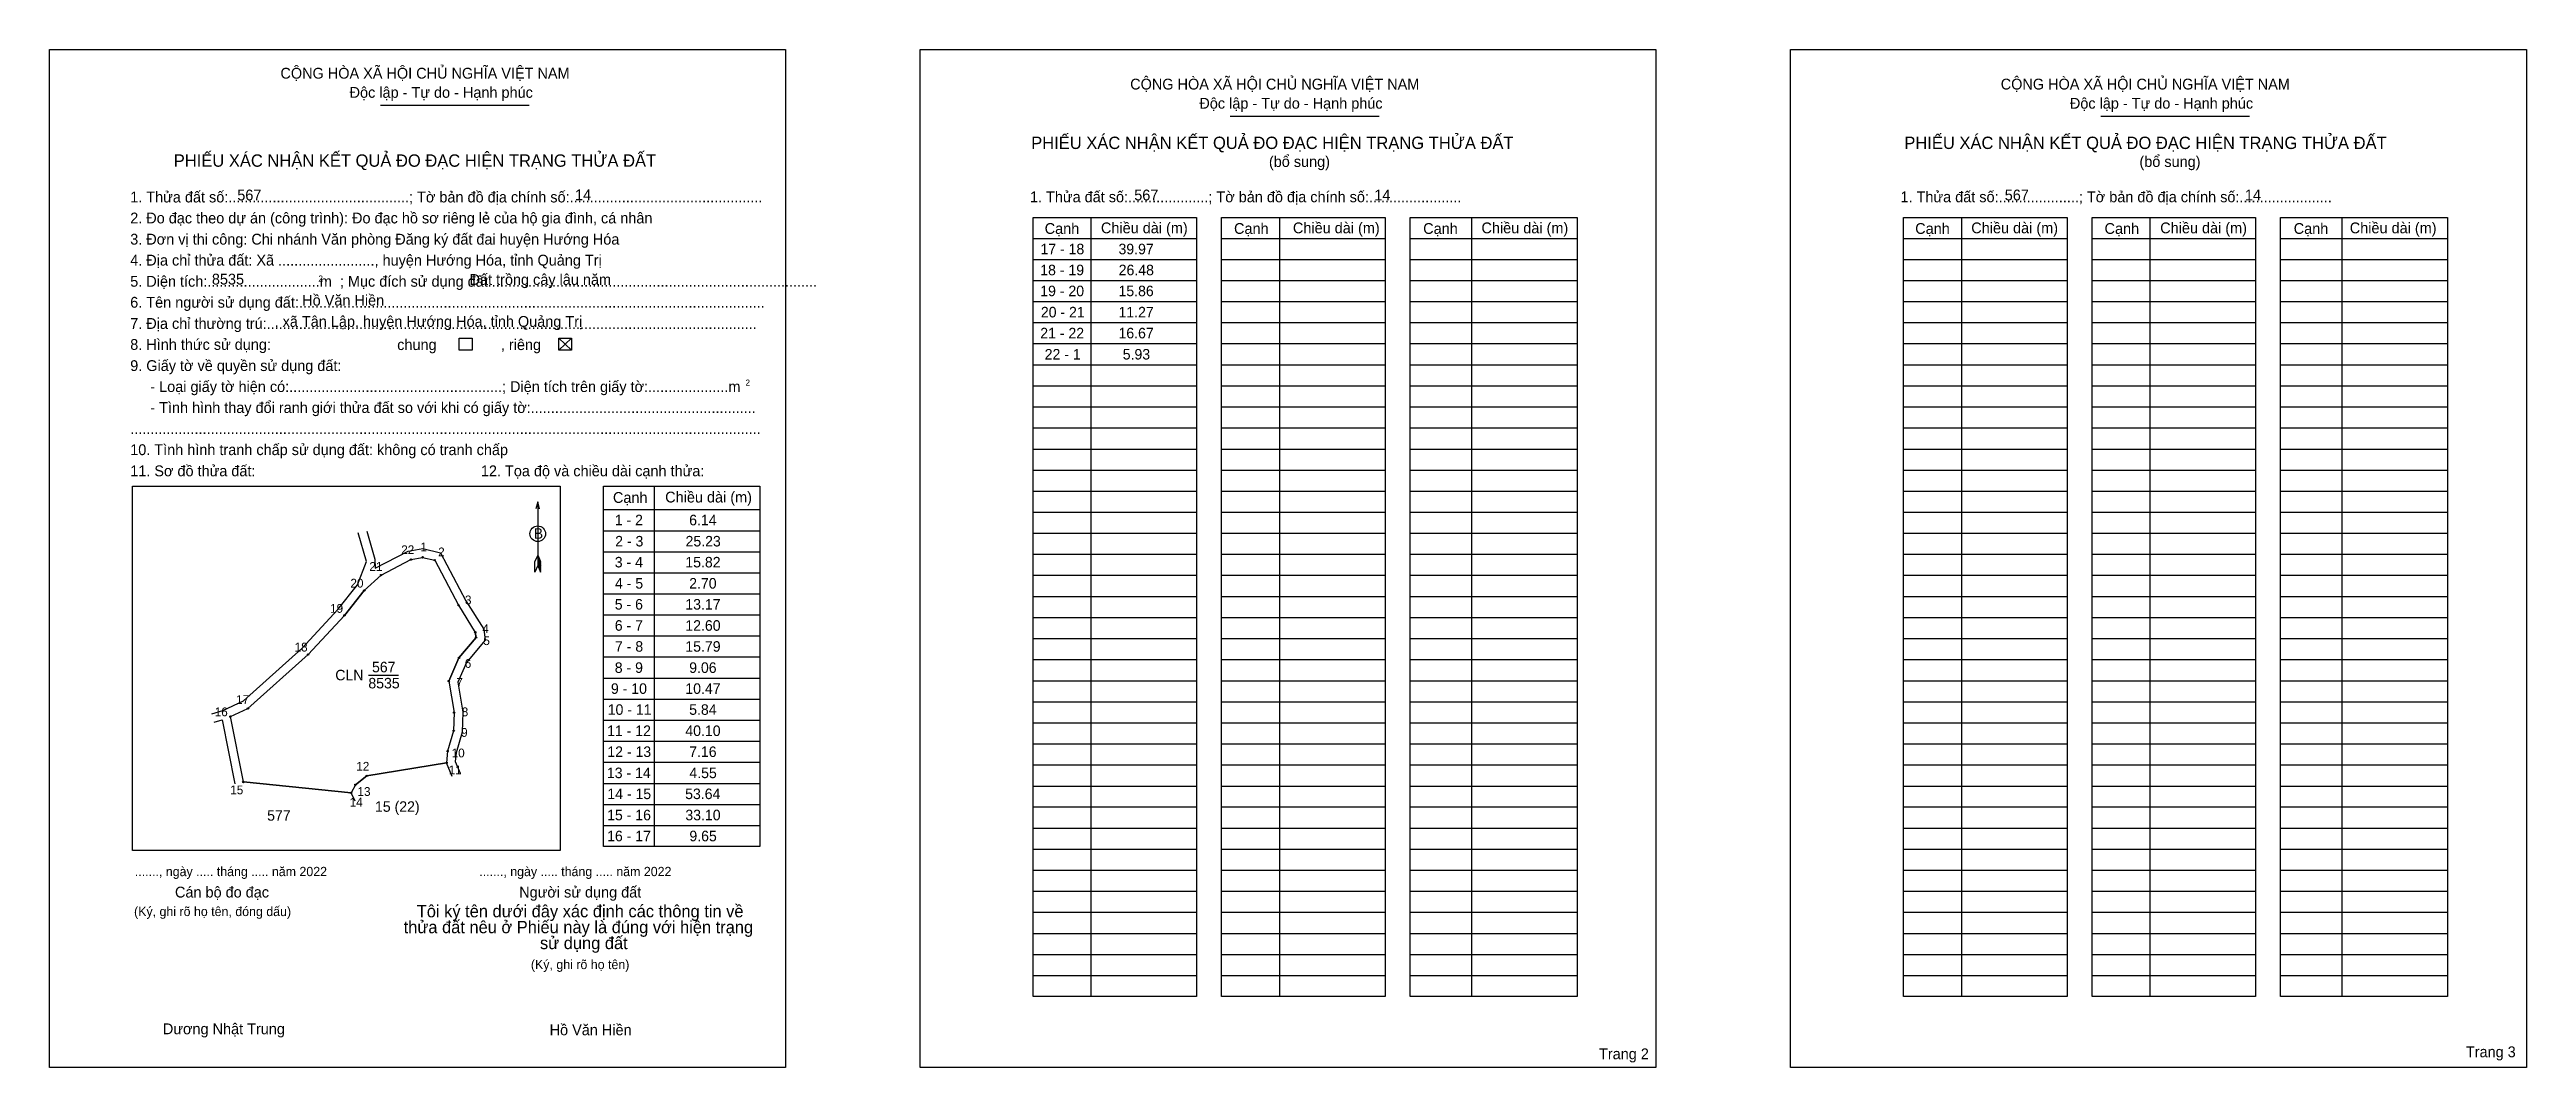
# Model space of a CAD drawing. Extents: x 548775 to 550003, y 1835886 to 1836390.
import ezdxf

# ---------------------------------------------------------------- set-up
doc = ezdxf.new("R2010")
doc.units = 0
for name, color, linetype in [('Level 1', 7, 'Continuous'), ('Level 10', 7, 'Continuous'), ('Level 11', 7, 'Continuous'), ('Level 13', 7, 'Continuous'), ('Level 2', 7, 'Continuous'), ('Level 25', 7, 'Continuous'), ('Level 48', 7, 'Continuous'), ('Level 50', 7, 'Continuous'), ('Level 52', 7, 'Continuous'), ('Level 55', 7, 'Continuous'), ('Level 6', 7, 'Continuous'), ('Level 9', 7, 'Continuous')]:
    doc.layers.add(name, color=color, linetype=linetype)

msp = doc.modelspace()

# ---------------------------------------------------------------- linework, layer by layer
at = {"layer": 'Level 1'}
for p, q in [((548774.6, 1836390.3), (548774.6, 1836390.3)), ((549206.3, 1836390.3), (549206.3, 1836390.3)), ((548938.7, 1836362.7), (549012.5, 1836362.7)), ((549360.1, 1836357.3), (549433.9, 1836357.3)), ((549791.8, 1836357.3), (549865.6, 1836357.3)), ((549262.3, 1836296.7), (549343.4, 1836296.7)), ((549291, 1836307.1), (549291, 1835920.7)), ((549355.8, 1836296.7), (549436.9, 1836296.7)), ((549384.5, 1836307.1), (549384.5, 1835920.7)), ((549449.3, 1836296.7), (549532.2, 1836296.7)), ((549479.8, 1836307.1), (549479.8, 1835920.7)), ((549694, 1836296.7), (549775.1, 1836296.7)), ((549722.7, 1836307.1), (549722.7, 1835920.7)), ((549787.5, 1836296.7), (549868.6, 1836296.7)), ((549816.2, 1836307.1), (549816.2, 1835920.7)), ((549881, 1836296.7), (549963.8, 1836296.7)), ((549911.4, 1836307.1), (549911.4, 1835920.7)), ((549262.3, 1836286.2), (549343.4, 1836286.2)), ((549355.8, 1836286.2), (549436.9, 1836286.2)), ((549449.3, 1836286.2), (549532.2, 1836286.2)), ((549694, 1836286.2), (549775.1, 1836286.2)), ((549787.5, 1836286.2), (549868.6, 1836286.2)), ((549881, 1836286.2), (549963.8, 1836286.2)), ((549262.3, 1836275.8), (549343.4, 1836275.8)), ((549355.8, 1836275.8), (549436.9, 1836275.8)), ((549449.3, 1836275.8), (549532.2, 1836275.8)), ((549694, 1836275.8), (549775.1, 1836275.8)), ((549787.5, 1836275.8), (549868.6, 1836275.8)), ((549881, 1836275.8), (549963.8, 1836275.8)), ((549262.3, 1836265.3), (549343.4, 1836265.3)), ((549355.8, 1836265.3), (549436.9, 1836265.3)), ((549449.3, 1836265.3), (549532.2, 1836265.3)), ((549694, 1836265.3), (549775.1, 1836265.3)), ((549787.5, 1836265.3), (549868.6, 1836265.3)), ((549881, 1836265.3), (549963.8, 1836265.3)), ((549027.1, 1836247.2), (549033.4, 1836241.3)), ((549027.1, 1836241.3), (549033.4, 1836247.2)), ((549262.3, 1836254.9), (549343.4, 1836254.9)), ((549355.8, 1836254.9), (549436.9, 1836254.9)), ((549449.3, 1836254.9), (549532.2, 1836254.9)), ((549694, 1836254.9), (549775.1, 1836254.9)), ((549787.5, 1836254.9), (549868.6, 1836254.9)), ((549881, 1836254.9), (549963.8, 1836254.9)), ((549262.3, 1836244.5), (549343.4, 1836244.5)), ((549355.8, 1836244.5), (549436.9, 1836244.5)), ((549449.3, 1836244.5), (549532.2, 1836244.5)), ((549694, 1836244.5), (549775.1, 1836244.5)), ((549787.5, 1836244.5), (549868.6, 1836244.5)), ((549881, 1836244.5), (549963.8, 1836244.5)), ((549262.3, 1836234), (549343.4, 1836234)), ((549262.3, 1836223.6), (549343.4, 1836223.6)), ((549355.8, 1836234), (549436.9, 1836234)), ((549355.8, 1836223.6), (549436.9, 1836223.6)), ((549449.3, 1836234), (549532.2, 1836234)), ((549449.3, 1836223.6), (549532.2, 1836223.6)), ((549694, 1836234), (549775.1, 1836234)), ((549694, 1836223.6), (549775.1, 1836223.6)), ((549787.5, 1836234), (549868.6, 1836234)), ((549787.5, 1836223.6), (549868.6, 1836223.6)), ((549881, 1836234), (549963.8, 1836234)), ((549881, 1836223.6), (549963.8, 1836223.6)), ((549262.3, 1836213.1), (549343.4, 1836213.1)), ((549355.8, 1836213.1), (549436.9, 1836213.1)), ((549449.3, 1836213.1), (549532.2, 1836213.1)), ((549694, 1836213.1), (549775.1, 1836213.1)), ((549787.5, 1836213.1), (549868.6, 1836213.1)), ((549881, 1836213.1), (549963.8, 1836213.1)), ((549262.3, 1836202.7), (549343.4, 1836202.7)), ((549355.8, 1836202.7), (549436.9, 1836202.7)), ((549449.3, 1836202.7), (549532.2, 1836202.7)), ((549694, 1836202.7), (549775.1, 1836202.7)), ((549787.5, 1836202.7), (549868.6, 1836202.7)), ((549881, 1836202.7), (549963.8, 1836202.7)), ((549262.3, 1836192.2), (549343.4, 1836192.2)), ((549355.8, 1836192.2), (549436.9, 1836192.2)), ((549449.3, 1836192.2), (549532.2, 1836192.2)), ((549694, 1836192.2), (549775.1, 1836192.2)), ((549787.5, 1836192.2), (549868.6, 1836192.2)), ((549881, 1836192.2), (549963.8, 1836192.2)), ((548815.7, 1836173.8), (548815.7, 1836173.8)), ((549074.4, 1836173.8), (549074.4, 1835995.1)), ((549262.3, 1836181.8), (549343.4, 1836181.8)), ((549355.8, 1836181.8), (549436.9, 1836181.8)), ((549449.3, 1836181.8), (549532.2, 1836181.8)), ((549694, 1836181.8), (549775.1, 1836181.8)), ((549787.5, 1836181.8), (549868.6, 1836181.8)), ((549881, 1836181.8), (549963.8, 1836181.8)), ((549016.7, 1836166), (549016.7, 1836134.4)), ((549049.3, 1836162.2), (549126.8, 1836162.2)), ((549262.3, 1836171.3), (549343.4, 1836171.3)), ((549262.3, 1836160.9), (549343.4, 1836160.9)), ((549355.8, 1836171.3), (549436.9, 1836171.3)), ((549355.8, 1836160.9), (549436.9, 1836160.9)), ((549449.3, 1836171.3), (549532.2, 1836171.3)), ((549449.3, 1836160.9), (549532.2, 1836160.9)), ((549694, 1836171.3), (549775.1, 1836171.3)), ((549694, 1836160.9), (549775.1, 1836160.9)), ((549787.5, 1836171.3), (549868.6, 1836171.3)), ((549787.5, 1836160.9), (549868.6, 1836160.9)), ((549881, 1836171.3), (549963.8, 1836171.3)), ((549881, 1836160.9), (549963.8, 1836160.9)), ((549049.3, 1836151.7), (549126.8, 1836151.7)), ((549262.3, 1836150.5), (549343.4, 1836150.5)), ((549355.8, 1836150.5), (549436.9, 1836150.5)), ((549449.3, 1836150.5), (549532.2, 1836150.5)), ((549694, 1836150.5), (549775.1, 1836150.5)), ((549787.5, 1836150.5), (549868.6, 1836150.5)), ((549881, 1836150.5), (549963.8, 1836150.5)), ((549016.7, 1836139.6), (549015.3, 1836136.4)), ((549015.3, 1836131.2), (549015.3, 1836136.4)), ((549016.7, 1836139.6), (549018, 1836136.4)), ((549016.7, 1836139.2), (549018, 1836135.9)), ((549016.7, 1836138.7), (549018, 1836135.5)), ((549016.7, 1836138.3), (549018, 1836135)), ((549016.7, 1836137.8), (549018, 1836134.5)), ((549016.7, 1836137.3), (549018, 1836134.1)), ((549016.7, 1836136.9), (549018, 1836133.6)), ((549016.7, 1836136.4), (549018, 1836133.1)), ((549016.7, 1836136), (549018, 1836132.7)), ((549018.1, 1836131.2), (549018, 1836136.4)), ((549049.3, 1836141.3), (549126.8, 1836141.3)), ((549262.3, 1836140), (549343.4, 1836140)), ((549355.8, 1836140), (549436.9, 1836140)), ((549449.3, 1836140), (549532.2, 1836140)), ((549694, 1836140), (549775.1, 1836140)), ((549787.5, 1836140), (549868.6, 1836140)), ((549881, 1836140), (549963.8, 1836140)), ((549016.7, 1836134.4), (549015.3, 1836131.2)), ((549016.7, 1836135.5), (549018, 1836132.2)), ((549016.7, 1836135.1), (549018.1, 1836131.7)), ((549016.7, 1836134.4), (549018.1, 1836131.2)), ((549049.3, 1836130.9), (549126.8, 1836130.9)), ((549262.3, 1836129.6), (549343.4, 1836129.6)), ((549355.8, 1836129.6), (549436.9, 1836129.6)), ((549449.3, 1836129.6), (549532.2, 1836129.6)), ((549694, 1836129.6), (549775.1, 1836129.6)), ((549787.5, 1836129.6), (549868.6, 1836129.6)), ((549881, 1836129.6), (549963.8, 1836129.6)), ((549049.3, 1836120.4), (549126.8, 1836120.4)), ((549262.3, 1836119.1), (549343.4, 1836119.1)), ((549355.8, 1836119.1), (549436.9, 1836119.1)), ((549449.3, 1836119.1), (549532.2, 1836119.1)), ((549694, 1836119.1), (549775.1, 1836119.1)), ((549787.5, 1836119.1), (549868.6, 1836119.1)), ((549881, 1836119.1), (549963.8, 1836119.1)), ((549049.3, 1836110), (549126.8, 1836110)), ((549049.3, 1836099.5), (549126.8, 1836099.5)), ((549262.3, 1836108.7), (549343.4, 1836108.7)), ((549355.8, 1836108.7), (549436.9, 1836108.7)), ((549449.3, 1836108.7), (549532.2, 1836108.7)), ((549694, 1836108.7), (549775.1, 1836108.7)), ((549787.5, 1836108.7), (549868.6, 1836108.7)), ((549881, 1836108.7), (549963.8, 1836108.7)), ((549049.3, 1836089.1), (549126.8, 1836089.1)), ((549262.3, 1836098.2), (549343.4, 1836098.2)), ((549262.3, 1836087.8), (549343.4, 1836087.8)), ((549355.8, 1836098.2), (549436.9, 1836098.2)), ((549355.8, 1836087.8), (549436.9, 1836087.8)), ((549449.3, 1836098.2), (549532.2, 1836098.2)), ((549449.3, 1836087.8), (549532.2, 1836087.8)), ((549694, 1836098.2), (549775.1, 1836098.2)), ((549694, 1836087.8), (549775.1, 1836087.8)), ((549787.5, 1836098.2), (549868.6, 1836098.2)), ((549787.5, 1836087.8), (549868.6, 1836087.8)), ((549881, 1836098.2), (549963.8, 1836098.2)), ((549881, 1836087.8), (549963.8, 1836087.8)), ((549049.3, 1836078.6), (549126.8, 1836078.6)), ((549262.3, 1836077.3), (549343.4, 1836077.3)), ((549355.8, 1836077.3), (549436.9, 1836077.3)), ((549449.3, 1836077.3), (549532.2, 1836077.3)), ((549694, 1836077.3), (549775.1, 1836077.3)), ((549787.5, 1836077.3), (549868.6, 1836077.3)), ((549881, 1836077.3), (549963.8, 1836077.3)), ((549049.3, 1836068.2), (549126.8, 1836068.2)), ((549262.3, 1836066.9), (549343.4, 1836066.9)), ((549355.8, 1836066.9), (549436.9, 1836066.9)), ((549449.3, 1836066.9), (549532.2, 1836066.9)), ((549694, 1836066.9), (549775.1, 1836066.9)), ((549787.5, 1836066.9), (549868.6, 1836066.9)), ((549881, 1836066.9), (549963.8, 1836066.9)), ((549049.3, 1836057.7), (549126.8, 1836057.7)), ((549262.3, 1836056.5), (549343.4, 1836056.5)), ((549355.8, 1836056.5), (549436.9, 1836056.5)), ((549449.3, 1836056.5), (549532.2, 1836056.5)), ((549694, 1836056.5), (549775.1, 1836056.5)), ((549787.5, 1836056.5), (549868.6, 1836056.5)), ((549881, 1836056.5), (549963.8, 1836056.5)), ((549049.3, 1836047.3), (549126.8, 1836047.3)), ((549262.3, 1836046), (549343.4, 1836046)), ((549355.8, 1836046), (549436.9, 1836046)), ((549449.3, 1836046), (549532.2, 1836046)), ((549694, 1836046), (549775.1, 1836046)), ((549787.5, 1836046), (549868.6, 1836046)), ((549881, 1836046), (549963.8, 1836046)), ((549049.3, 1836036.9), (549126.8, 1836036.9)), ((549049.3, 1836026.4), (549126.8, 1836026.4)), ((549262.3, 1836035.6), (549343.4, 1836035.6)), ((549355.8, 1836035.6), (549436.9, 1836035.6)), ((549449.3, 1836035.6), (549532.2, 1836035.6)), ((549694, 1836035.6), (549775.1, 1836035.6)), ((549787.5, 1836035.6), (549868.6, 1836035.6)), ((549881, 1836035.6), (549963.8, 1836035.6)), ((549049.3, 1836016), (549126.8, 1836016)), ((549262.3, 1836025.1), (549343.4, 1836025.1)), ((549262.3, 1836014.7), (549343.4, 1836014.7)), ((549355.8, 1836025.1), (549436.9, 1836025.1)), ((549355.8, 1836014.7), (549436.9, 1836014.7)), ((549449.3, 1836025.1), (549532.2, 1836025.1)), ((549449.3, 1836014.7), (549532.2, 1836014.7)), ((549694, 1836025.1), (549775.1, 1836025.1)), ((549694, 1836014.7), (549775.1, 1836014.7)), ((549787.5, 1836025.1), (549868.6, 1836025.1)), ((549787.5, 1836014.7), (549868.6, 1836014.7)), ((549881, 1836025.1), (549963.8, 1836025.1)), ((549881, 1836014.7), (549963.8, 1836014.7)), ((549049.3, 1836005.5), (549126.8, 1836005.5)), ((549262.3, 1836004.2), (549343.4, 1836004.2)), ((549355.8, 1836004.2), (549436.9, 1836004.2)), ((549449.3, 1836004.2), (549532.2, 1836004.2)), ((549694, 1836004.2), (549775.1, 1836004.2)), ((549787.5, 1836004.2), (549868.6, 1836004.2)), ((549881, 1836004.2), (549963.8, 1836004.2)), ((549027.8, 1835993.1), (549027.8, 1835993.1)), ((549262.3, 1835993.8), (549343.4, 1835993.8)), ((549355.8, 1835993.8), (549436.9, 1835993.8)), ((549449.3, 1835993.8), (549532.2, 1835993.8)), ((549694, 1835993.8), (549775.1, 1835993.8)), ((549787.5, 1835993.8), (549868.6, 1835993.8)), ((549881, 1835993.8), (549963.8, 1835993.8)), ((549262.3, 1835983.3), (549343.4, 1835983.3)), ((549355.8, 1835983.3), (549436.9, 1835983.3)), ((549449.3, 1835983.3), (549532.2, 1835983.3)), ((549694, 1835983.3), (549775.1, 1835983.3)), ((549787.5, 1835983.3), (549868.6, 1835983.3)), ((549881, 1835983.3), (549963.8, 1835983.3)), ((549262.3, 1835972.9), (549343.4, 1835972.9)), ((549355.8, 1835972.9), (549436.9, 1835972.9)), ((549449.3, 1835972.9), (549532.2, 1835972.9)), ((549694, 1835972.9), (549775.1, 1835972.9)), ((549787.5, 1835972.9), (549868.6, 1835972.9)), ((549881, 1835972.9), (549963.8, 1835972.9)), ((549262.3, 1835962.5), (549343.4, 1835962.5)), ((549262.3, 1835952), (549343.4, 1835952)), ((549355.8, 1835962.5), (549436.9, 1835962.5)), ((549355.8, 1835952), (549436.9, 1835952)), ((549449.3, 1835962.5), (549532.2, 1835962.5)), ((549449.3, 1835952), (549532.2, 1835952)), ((549694, 1835962.5), (549775.1, 1835962.5)), ((549694, 1835952), (549775.1, 1835952)), ((549787.5, 1835962.5), (549868.6, 1835962.5)), ((549787.5, 1835952), (549868.6, 1835952)), ((549881, 1835962.5), (549963.8, 1835962.5)), ((549881, 1835952), (549963.8, 1835952)), ((549262.3, 1835941.6), (549343.4, 1835941.6)), ((549355.8, 1835941.6), (549436.9, 1835941.6)), ((549449.3, 1835941.6), (549532.2, 1835941.6)), ((549694, 1835941.6), (549775.1, 1835941.6)), ((549787.5, 1835941.6), (549868.6, 1835941.6)), ((549881, 1835941.6), (549963.8, 1835941.6)), ((549262.3, 1835931.1), (549343.4, 1835931.1)), ((549355.8, 1835931.1), (549436.9, 1835931.1)), ((549449.3, 1835931.1), (549532.2, 1835931.1)), ((549694, 1835931.1), (549775.1, 1835931.1)), ((549787.5, 1835931.1), (549868.6, 1835931.1)), ((549881, 1835931.1), (549963.8, 1835931.1)), ((549139.6, 1835885.5), (549139.6, 1835885.5)), ((549571.2, 1835885.5), (549571.2, 1835885.5))]:
    msp.add_line(p, q, dxfattribs=at)
for points in [[(549262.3, 1836307.1), (549343.4, 1836307.1), (549343.4, 1835920.7), (549262.3, 1835920.7)], [(549355.8, 1836307.1), (549436.9, 1836307.1), (549436.9, 1835920.7), (549355.8, 1835920.7)], [(549449.3, 1836307.1), (549532.2, 1836307.1), (549532.2, 1835920.7), (549449.3, 1835920.7)], [(549694, 1836307.1), (549775.1, 1836307.1), (549775.1, 1835920.7), (549694, 1835920.7)], [(549787.5, 1836307.1), (549868.6, 1836307.1), (549868.6, 1835920.7), (549787.5, 1835920.7)], [(549881, 1836307.1), (549963.8, 1836307.1), (549963.8, 1835920.7), (549881, 1835920.7)], [(548815.7, 1836173.8), (549027.8, 1836173.8), (549027.8, 1835993.1), (548815.7, 1835993.1)], [(549049.3, 1836173.8), (549126.8, 1836173.8), (549126.8, 1835995.1), (549049.3, 1835995.1)]]:
    msp.add_lwpolyline(points, close=True, dxfattribs=at)
msp.add_lwpolyline([(549017.6, 1836162.6), (549016.7, 1836166), (549015.8, 1836162.6)], dxfattribs=at)
msp.add_circle((549016.7, 1836150.2), 3.86, dxfattribs=at)
at = {"layer": 'Level 10'}
msp.add_lwpolyline([(548972, 1836042.4), (548971.5, 1836036.6), (548931.9, 1836030.1), (548926.3, 1836025.7), (548924.1, 1836021.7), (548870.7, 1836027.1), (548864.3, 1836059.5), (548873, 1836063.6), (548902.8, 1836090.3), (548920.8, 1836109.7), (548930.7, 1836122.1), (548939, 1836129.7), (548953.8, 1836137.4), (548959.6, 1836138.5), (548965.6, 1836137.1), (548977.4, 1836114.8), (548985.7, 1836101.3), (548986.1, 1836098.7), (548977.6, 1836088.6), (548972.6, 1836077.1), (548975.2, 1836061.5), (548975, 1836052.5)], close=True, dxfattribs=at)
at = {"layer": 'Level 11'}
for centre in [(548953.8, 1836137.4), (548959.6, 1836138.5), (548965.6, 1836137.1), (548939, 1836129.7), (548930.7, 1836122.1), (548977.4, 1836114.8), (548920.8, 1836109.7), (548985.7, 1836101.3), (548902.8, 1836090.3), (548977.6, 1836088.6), (548986.1, 1836098.7), (548972.6, 1836077.1), (548873, 1836063.6), (548864.3, 1836059.5), (548975, 1836052.5), (548975.2, 1836061.5), (548972, 1836042.4), (548972, 1836042.4), (548870.7, 1836027.1), (548926.3, 1836025.7), (548931.9, 1836030.1), (548971.5, 1836036.6), (548924.1, 1836021.7)]:
    msp.add_circle(centre, 0.348, dxfattribs=at)
at = {"layer": 'Level 2'}
for points in [[(548774.6, 1836390.3), (549139.6, 1836390.3), (549139.6, 1835885.5), (548774.6, 1835885.5)], [(549206.3, 1836390.3), (549571.2, 1836390.3), (549571.2, 1835885.5), (549206.3, 1835885.5)], [(549637.9, 1836390.3), (550002.9, 1836390.3), (550002.9, 1835885.5), (549637.9, 1835885.5)]]:
    msp.add_lwpolyline(points, close=True, dxfattribs=at)
at = {"layer": 'Level 25'}
for p, q in [((548939, 1836129.7), (548930.7, 1836122.1)), ((548930.7, 1836122.1), (548920.8, 1836109.7)), ((548986.1, 1836098.7), (548985.7, 1836101.3)), ((548972.6, 1836077.1), (548977.6, 1836088.6)), ((548977.6, 1836088.6), (548986.1, 1836098.7)), ((548870.7, 1836027.1), (548924.1, 1836021.7)), ((548926.3, 1836025.7), (548931.9, 1836030.1)), ((548931.9, 1836030.1), (548971.5, 1836036.6))]:
    msp.add_line(p, q, dxfattribs=at)
at = {"layer": 'Level 50'}
for points in [[(548977.8, 1836247.2), (548984.1, 1836247.2), (548984.1, 1836241.3), (548977.8, 1836241.3)], [(549027.1, 1836247.2), (549033.4, 1836247.2), (549033.4, 1836241.3), (549027.1, 1836241.3)]]:
    msp.add_lwpolyline(points, close=True, dxfattribs=at)
at = {"layer": 'Level 9'}
for p, q in [((548931.8, 1836136.4), (548927.7, 1836150.7)), ((548931.9, 1836151.4), (548935.9, 1836137.6)), ((548927.3, 1836124.8), (548931.8, 1836136.4)), ((548935.9, 1836137.6), (548936.1, 1836133.1)), ((548936.1, 1836133.1), (548952.4, 1836141.5)), ((548952.4, 1836141.5), (548959.7, 1836142.9)), ((548959.7, 1836142.9), (548968.5, 1836140.8)), ((548968.5, 1836140.8), (548981.1, 1836116.9)), ((548917.6, 1836112.6), (548927.3, 1836124.8)), ((548899.7, 1836093.3), (548917.6, 1836112.6)), ((548981.1, 1836116.9), (548989.9, 1836102.8)), ((548989.9, 1836102.8), (548990.7, 1836097.4)), ((548870.8, 1836067.4), (548899.7, 1836093.3)), ((548990.7, 1836097.4), (548981.3, 1836086.3)), ((548932.7, 1836080.1), (548947.6, 1836080.1)), ((548981.3, 1836086.3), (548977, 1836076.6)), ((548977, 1836076.6), (548979.5, 1836061.8)), ((548855, 1836060.9), (548860.6, 1836062.6)), ((548860.6, 1836062.6), (548870.8, 1836067.4)), ((548856.2, 1836056.8), (548860.2, 1836058)), ((548860.2, 1836058), (548866.5, 1836026.2)), ((548979.3, 1836051.8), (548976.2, 1836041.6)), ((548979.5, 1836061.8), (548979.3, 1836051.8)), ((548976.2, 1836041.6), (548975.8, 1836037.3)), ((548974.3, 1836029.8), (548971.5, 1836036.6)), ((548975.8, 1836037.3), (548978.3, 1836031.4)), ((548926.1, 1836017.6), (548924.1, 1836021.7))]:
    msp.add_line(p, q, dxfattribs=at)

# ---------------------------------------------------------------- texts
at = {"layer": 'Level 1'}
for s, height, p in [('CỘNG HÒA XÃ HỘI CHỦ NGHĨA VIỆT NAM', 5.361, (548889.1, 1836375.9)), ('Độc lập - Tự do - Hạnh phúc', 5.361, (548923.4, 1836366.4)), ('CỘNG HÒA XÃ HỘI CHỦ NGHĨA VIỆT NAM', 5.361, (549310.5, 1836370.5)), ('CỘNG HÒA XÃ HỘI CHỦ NGHĨA VIỆT NAM', 5.361, (549742.2, 1836370.5)), ('Độc lập - Tự do - Hạnh phúc', 5.361, (549344.8, 1836361)), ('Độc lập - Tự do - Hạnh phúc', 5.361, (549776.5, 1836361)), ('PHIẾU XÁC NHẬN KẾT QUẢ ĐO ĐẠC HIỆN TRẠNG THỬA ĐẤT', 6.128, (549261.4, 1836341)), ('PHIẾU XÁC NHẬN KẾT QUẢ ĐO ĐẠC HIỆN TRẠNG THỬA ĐẤT', 6.128, (549694.4, 1836341)), ('PHIẾU XÁC NHẬN KẾT QUẢ ĐO ĐẠC HIỆN TRẠNG THỬA ĐẤT', 6.128, (548836.2, 1836332.2)), ('(bổ sung)', 5.36, (549379.3, 1836332.1)), ('(bổ sung)', 5.36, (549811, 1836332.1)), ('1. Thửa đất số:.............................................; Tờ bản đồ địa chính số:................................................', 5.3611, (548814.6, 1836314.5)), ('1. Thửa đất số:....................; Tờ bản đồ địa chính số:.......................', 5.361, (549260.8, 1836314.6)), ('1. Thửa đất số:....................; Tờ bản đồ địa chính số:.......................', 5.361, (549692.5, 1836314.6)), ('2. Đo đạc theo dự án (công trình): Đo đạc hồ sơ riêng lẻ của hộ gia đình, cá nhân', 5.361, (548814.6, 1836304.1)), ('3. Đơn vị thi công: Chi nhánh Văn phòng Đăng ký đất đai huyện Hướng Hóa', 5.361, (548814.6, 1836293.6)), ('Cạnh', 5.36, (549268.1, 1836298.9)), ('Chiều dài (m)', 5.361, (549296, 1836299.2)), ('Cạnh', 5.36, (549362, 1836298.9)), ('Chiều dài (m)', 5.361, (549391.2, 1836299.2)), ('Cạnh', 5.36, (549455.8, 1836298.9)), ('Chiều dài (m)', 5.361, (549484.7, 1836299.2)), ('Cạnh', 5.36, (549699.8, 1836298.9)), ('Chiều dài (m)', 5.361, (549727.6, 1836299.2)), ('Cạnh', 5.36, (549793.7, 1836298.9)), ('Chiều dài (m)', 5.361, (549821.3, 1836299.2)), ('Cạnh', 5.36, (549887.5, 1836298.9)), ('Chiều dài (m)', 5.361, (549915.3, 1836299.2)), ('4. Địa chỉ thửa đất: Xã ........................, huyện Hướng Hóa, tỉnh Quảng Trị', 5.361, (548814.6, 1836283.2)), ('5. Diện tích:............................m  ; Mục đích sử dụng đất:.................................................................................', 5.3611, (548814.6, 1836272.7)), ('2', 3.06, (548907.9, 1836275.2)), ('6. Tên người sử dụng đất:....................................................................................................................', 5.3611, (548814.6, 1836262.3)), ('7. Địa chỉ thường trú:..........................................................................................................................', 5.3611, (548814.6, 1836251.8)), ('chung                , riêng', 5.361, (548947, 1836241.3)), ('9. Giấy tờ về quyền sử dụng đất:', 5.361, (548814.6, 1836230.9)), ('     - Loại giấy tờ hiện có:.....................................................; Diện tích trên giấy tờ:....................m', 5.3611, (548814.6, 1836220.5)), ('2', 3.06, (549119.7, 1836223.6)), ('     - Tình hình thay đổi ranh giới thửa đất so với khi có giấy tờ:........................................................', 5.3611, (548814.6, 1836210.1)), ('.............................................................................................................................................................', 5.3611, (548814.6, 1836199.6)), ('10. Tình hình tranh chấp sử dụng đất: không có tranh chấp', 5.361, (548814.6, 1836189.2)), ('11. Sơ đồ thửa đất:', 5.361, (548814.6, 1836178.7)), ('12. Tọa độ và chiều dài cạnh thửa:', 5.361, (548988.5, 1836178.7)), ('Cạnh', 5.36, (549054, 1836165.5)), ('Chiều dài (m)', 5.361, (549079.9, 1836165.7)), ('B', 5.22, (549014.7, 1836147.7)), ('......., ngày ..... tháng ..... năm 2022', 4.595, (548816.9, 1835980.4)), ('......., ngày ..... tháng ..... năm 2022', 4.595, (548987.7, 1835980.4)), ('(Ký, ghi rõ họ tên, đóng dấu)', 4.595, (548816.5, 1835960.6)), ('Cán bộ đo đạc', 5.361, (548836.8, 1835969.8)), ('Tôi ký tên dưới đây xác định các thông tin về', 6.092, (548956.7, 1835960)), ('Người sử dụng đất', 5.361, (549007.5, 1835969.8)), ('thửa đất nêu ở Phiếu này là đúng với hiện trạng', 6.092, (548950.2, 1835952.1)), ('sử dụng đất', 6.092, (549017.8, 1835944.2)), ('(Ký, ghi rõ họ tên)', 4.595, (549013.3, 1835934.3)), ('Dương Nhật Trung', 5.361, (548830.8, 1835902)), ('Trang 2', 5.36, (549543, 1835889.6)), ('Trang 3', 5.36, (549972.9, 1835890.6))]:
    msp.add_text(s, height=height, dxfattribs=at).set_placement(p)
at = {"layer": 'Level 13'}
for s, p in [('567', (548934.5, 1836081.5)), ('CLN', (548916.3, 1836077.5)), ('8535', (548932.7, 1836073.5))]:
    msp.add_text(s, height=5.22, dxfattribs=at).set_placement(p)
at = {"layer": 'Level 48'}
msp.add_text('8. Hình thức sử dụng:', height=5.361, dxfattribs=at).set_placement((548814.6, 1836241.4))
at = {"layer": 'Level 52'}
for s, p in [('18 - 19', (549265.9, 1836278.4)), ('17 - 18', (549266, 1836288.8)), ('39.97', (549304.7, 1836288.8)), ('26.48', (549304.8, 1836278.4)), ('19 - 20', (549265.9, 1836268)), ('15.86', (549304.7, 1836268)), ('20 - 21', (549266.2, 1836257.5)), ('11.27', (549304.7, 1836257.5)), ('21 - 22', (549265.9, 1836247.1)), ('16.67', (549304.7, 1836247.1)), ('22 - 1', (549268.1, 1836236.6)), ('5.93', (549306.8, 1836236.6)), ('2 - 3', (549055.1, 1836143.9)), ('1 - 2', (549054.9, 1836154.4)), ('25.23', (549090, 1836143.9)), ('6.14', (549091.8, 1836154.4)), ('3 - 4', (549054.9, 1836133.5)), ('15.82', (549089.9, 1836133.5)), ('4 - 5', (549055, 1836123)), ('2.70', (549091.8, 1836123)), ('5 - 6', (549054.9, 1836112.6)), ('13.17', (549089.9, 1836112.6)), ('6 - 7', (549054.9, 1836102.1)), ('12.60', (549089.9, 1836102.1)), ('7 - 8', (549055, 1836091.7)), ('15.79', (549089.9, 1836091.7)), ('9 - 10', (549053, 1836070.8)), ('8 - 9', (549054.9, 1836081.2)), ('10.47', (549089.9, 1836070.8)), ('9.06', (549091.8, 1836081.2)), ('10 - 11', (549051.4, 1836060.4)), ('5.84', (549091.8, 1836060.4)), ('11 - 12', (549051.1, 1836049.9)), ('40.10', (549089.9, 1836049.9)), ('12 - 13', (549051.2, 1836039.5)), ('7.16', (549091.8, 1836039.5)), ('13 - 14', (549051, 1836029)), ('4.55', (549091.9, 1836029)), ('577', (548882.5, 1836007.9)), ('15 (22)', (548936, 1836012.3)), ('15 - 16', (549051.1, 1836008.1)), ('14 - 15', (549051.2, 1836018.6)), ('53.64', (549089.8, 1836018.6)), ('33.10', (549089.9, 1836008.1)), ('16 - 17', (549051.1, 1835997.7)), ('9.65', (549091.9, 1835997.7))]:
    msp.add_text(s, height=5.22, dxfattribs=at).set_placement(p)
at = {"layer": 'Level 55'}
for s, p in [('22', (548953.7, 1836137.4)), ('1', (548959.6, 1836138.5)), ('2', (548965.5, 1836137.1)), ('21', (548938.9, 1836129.7)), ('20', (548930.6, 1836122.1)), ('3', (548977.3, 1836114.8)), ('19', (548920.6, 1836109.7)), ('4', (548985.7, 1836101.3)), ('18', (548902.7, 1836090.3)), ('6', (548977.5, 1836088.6)), ('5', (548986.1, 1836098.7)), ('7', (548972.5, 1836077.1)), ('17', (548872.9, 1836063.6)), ('16', (548864.1, 1836059.5)), ('9', (548975, 1836052.5)), ('8', (548975.1, 1836061.5)), ('10', (548971.9, 1836042.4)), ('15', (548870.6, 1836027.1)), ('13', (548926.2, 1836025.7)), ('12', (548931.8, 1836030.1)), ('11', (548971.4, 1836036.6)), ('14', (548924, 1836021.7))]:
    msp.add_text(s, height=0.174, dxfattribs=at).set_placement(p)
at = {"layer": 'Level 6'}
for s, height, p in [('567', 5.36, (548867.7, 1836315.5)), ('14', 5.36, (549035.2, 1836315.6)), ('567', 5.36, (549312.5, 1836315.5)), ('14', 5.36, (549431.6, 1836315.5)), ('567', 5.36, (549744.2, 1836315.5)), ('14', 5.36, (549863.3, 1836315.5)), ('8535', 5.36, (548855.1, 1836273.8)), ('Đất trồng cây lâu năm', 5.361, (548982.9, 1836273.6)), ('Hồ Văn Hiền', 5.361, (548899.9, 1836263.3)), (', xã Tân Lập, huyện Hướng Hóa, tỉnh Quảng Trị', 5.361, (548886.2, 1836252.8)), ('Hồ Văn Hiền', 5.361, (549022.6, 1835901.5))]:
    msp.add_text(s, height=height, dxfattribs=at).set_placement(p)
at = {"layer": 'Level 9'}
for s, p in [('21', (548933.2, 1836131.8)), ('22', (548949, 1836140.1)), ('1', (548958.5, 1836141.5)), ('2', (548967.3, 1836139)), ('20', (548923.8, 1836123.5)), ('19', (548913.7, 1836111)), ('3', (548980.6, 1836115.2)), ('4', (548989.2, 1836101)), ('5', (548989.7, 1836095)), ('18', (548896.1, 1836091.8)), ('6', (548980.5, 1836083.7)), ('7', (548976.3, 1836074.3)), ('16', (548856.5, 1836059.7)), ('17', (548867.1, 1836065.8)), ('8', (548979, 1836059.7)), ('9', (548978.7, 1836049.5)), ('10', (548974, 1836039.3)), ('15', (548864.2, 1836021)), ('12', (548926.7, 1836032.7)), ('11', (548972.5, 1836030.9)), ('14', (548923.4, 1836014.9)), ('13', (548927.3, 1836020.2))]:
    msp.add_text(s, height=4.35, dxfattribs=at).set_placement(p)

doc.saveas('drawing.dxf')
